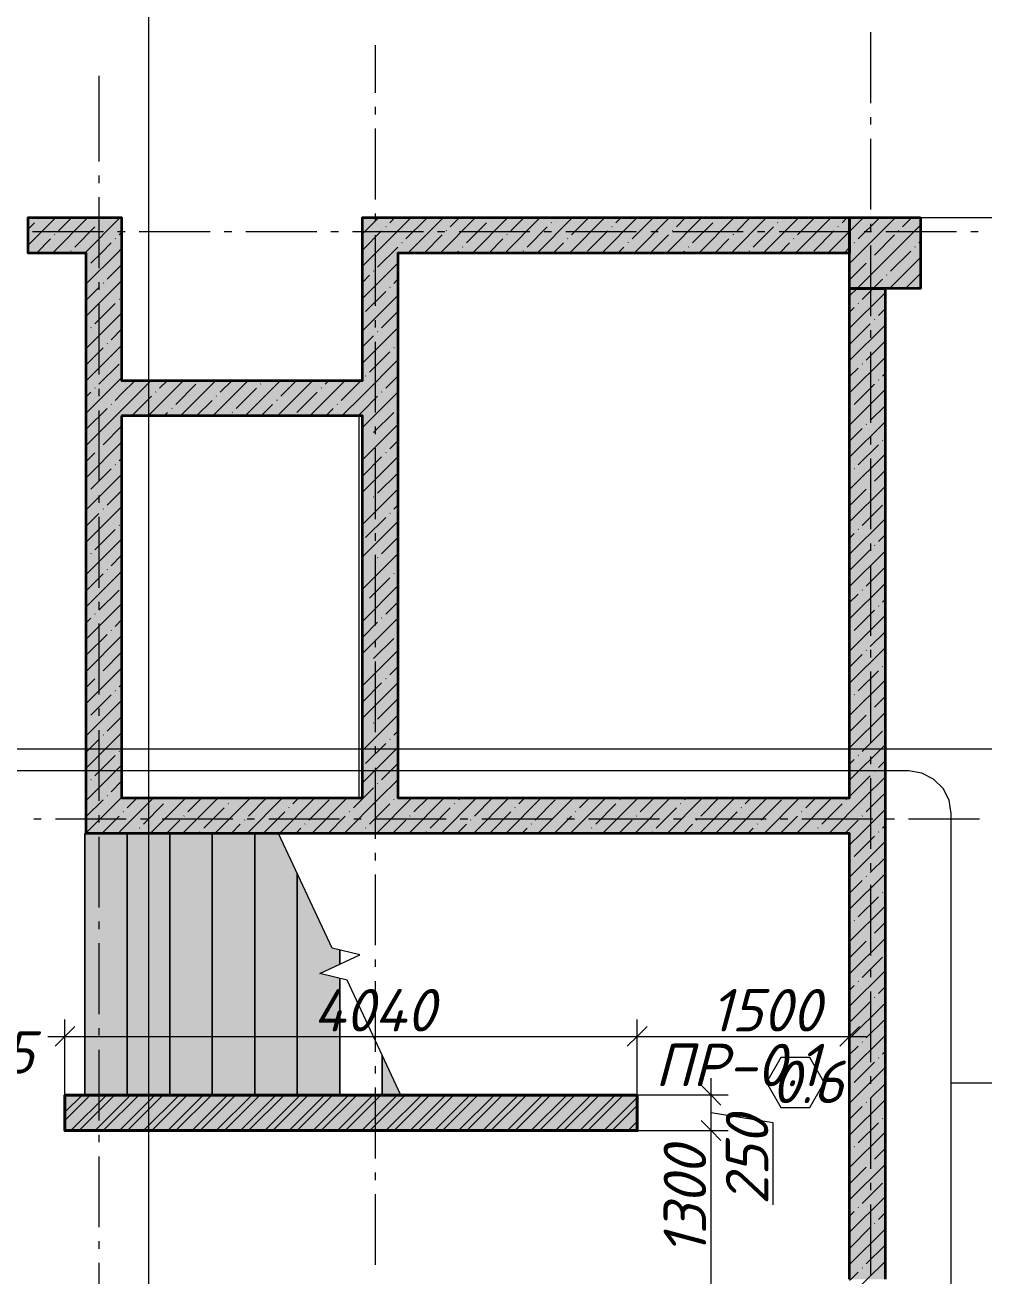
# Model space of a CAD drawing. Header units: millimetres. Extents: x -81576 to 1046824, y -248937 to 691537.
# Drawn here: x 98422 to 105193, y 536344 to 545182 of the extents above; entities that cross this region are included whole.
import ezdxf

# ---------------------------------------------------------------- set-up
doc = ezdxf.new("R2010")
doc.units = ezdxf.units.MM
doc.layers.add('PDF _Геометрия', color=7, linetype='Continuous', true_color=0x1d1d1d)
doc.layers.add('PDF _Сплошная заливка', color=7, linetype='Continuous', true_color=0xffffff)
doc.layers.add('PDF _Текст', color=7, linetype='Continuous')
doc.styles.add('PDF ISOCPEUR Italic', font='isocpeui.ttf')

msp = doc.modelspace()

# ---------------------------------------------------------------- hatches: boundary and pattern name
at = {"layer": 'PDF _Сплошная заливка', "true_color": 0x636466, "transparency": 33554559}
for points in [[(99104.5, 543571.5), (99104.5, 543821.5), (98444.5, 543821.5), (98444.5, 543571.5)], [(100804.5, 539721.5), (101054.5, 539721.5), (101054.5, 543821.5), (100804.5, 543821.5)], [(104244.5, 543571.5), (104244.5, 543821.5), (101054.5, 543821.5), (101054.5, 543571.5)], [(104244.5, 543321.5), (104744.5, 543321.5), (104744.5, 543821.5), (104244.5, 543821.5)], [(98854.5, 539471.5), (99104.5, 539471.5), (99104.5, 543571.5), (98854.5, 543571.5)], [(104494.5, 539721.5), (104494.5, 543321.5), (104244.5, 543321.5), (104244.5, 539721.5)], [(100804.5, 542421.5), (100804.5, 542671.5), (99104.5, 542671.5), (99104.5, 542421.5)], [(99104.5, 539471.5), (104494.5, 539471.5), (104494.5, 539721.5), (99104.5, 539721.5)], [(98844.5, 537621.5), (99144.5, 537621.5), (99144.5, 539471.5), (98844.5, 539471.5)], [(99144.5, 537621.5), (99444.5, 537621.5), (99444.5, 539471.5), (99144.5, 539471.5)], [(99444.5, 537621.5), (99744.5, 537621.5), (99744.5, 539471.5), (99444.5, 539471.5)], [(100044.5, 537621.5), (100044.5, 539471.5), (99744.5, 539471.5), (99744.5, 537621.5)], [(100044.5, 537621.5), (100344.5, 537621.5), (100344.5, 539189.9), (100213.1, 539471.5), (100044.5, 539471.5)], [(104494.5, 536321.5), (104494.5, 539471.5), (104244.5, 539471.5), (104244.5, 536321.5)], [(100644.5, 537621.5), (100644.5, 538446.1), (100502.8, 538480.5), (100644.5, 538546.5), (100644.5, 538647), (100591.6, 538659.8), (100344.5, 539189.9), (100344.5, 537621.5)], [(101075.8, 537621.5), (100944.5, 537903.2), (100944.5, 537621.5)], [(98704.5, 537371.5), (102744.5, 537371.5), (102744.5, 537621.5), (98704.5, 537621.5)]]:
    msp.add_hatch(color=251, dxfattribs=at).paths.add_polyline_path(points)

# ---------------------------------------------------------------- linework, layer by layer
at = {"layer": 'PDF _Геометрия', "color": 8, "lineweight": 9, "true_color": 0x808080}
for points in [[(99293.1, 588857.5), (99293.1, 532840)], [(93287.8, 540069.1), (203118.2, 540069.1)]]:
    msp.add_lwpolyline(points, dxfattribs=at)
at = {"layer": 'PDF _Геометрия', "color": 7, "lineweight": 9}
for points in [[(104394.5, 544631.5), (104394.5, 545131.5)], [(100894.5, 545040.8), (100894.5, 544703.8)], [(98944.5, 544822.6), (98944.5, 544218.2)], [(100894.5, 544603.8), (100894.5, 544550.9)], [(100894.5, 544450.9), (100894.5, 543950.9)], [(104394.5, 544478.6), (104394.5, 544531.5)], [(104394.5, 543878.6), (104394.5, 544378.6)], [(98944.5, 544118.2), (98944.5, 544065.3)], [(98944.5, 543965.3), (98944.5, 543465.3)], [(100894.5, 543850.9), (100894.5, 543798)], [(104394.5, 543725.6), (104394.5, 543778.6)], [(104744.5, 543821.5), (105366.2, 543821.5), (105486.2, 543821.5)], [(98975.8, 543721.5), (98475.8, 543721.5)], [(99128.7, 543721.5), (99075.8, 543721.5)], [(99728.7, 543721.5), (99228.7, 543721.5)], [(99881.6, 543721.5), (99828.7, 543721.5)], [(100481.6, 543721.5), (99981.6, 543721.5)], [(100634.6, 543721.5), (100581.6, 543721.5)], [(101234.6, 543721.5), (100734.6, 543721.5)], [(100894.5, 543698), (100894.5, 543198)], [(101387.5, 543721.5), (101334.6, 543721.5)], [(101987.5, 543721.5), (101487.5, 543721.5)], [(102140.4, 543721.5), (102087.5, 543721.5)], [(102740.4, 543721.5), (102240.4, 543721.5)], [(102893.3, 543721.5), (102840.4, 543721.5)], [(103493.3, 543721.5), (102993.3, 543721.5)], [(103646.2, 543721.5), (103593.3, 543721.5)], [(104246.2, 543721.5), (103746.2, 543721.5)], [(104399.1, 543721.5), (104346.2, 543721.5)], [(104999.1, 543721.5), (104499.1, 543721.5)], [(105152.1, 543721.5), (105099.1, 543721.5)], [(104394.5, 543125.6), (104394.5, 543625.6)], [(98944.5, 543365.3), (98944.5, 543312.4)], [(98944.5, 543212.4), (98944.5, 542712.4)], [(100894.5, 543098), (100894.5, 543045.1)], [(100894.5, 542945.1), (100894.5, 542445.1)], [(104394.5, 542972.7), (104394.5, 543025.6)], [(104394.5, 542372.7), (104394.5, 542872.7)], [(98944.5, 542612.4), (98944.5, 542559.5)], [(98944.5, 542459.5), (98944.5, 541959.5)], [(100894.5, 542345.1), (100894.5, 542292.2)], [(104394.5, 542219.8), (104394.5, 542272.7)], [(100894.5, 542192.2), (100894.5, 541692.2)], [(104394.5, 541619.8), (104394.5, 542119.8)], [(98944.5, 541859.5), (98944.5, 541806.6)], [(98944.5, 541706.6), (98944.5, 541206.6)], [(100894.5, 541592.2), (100894.5, 541539.2)], [(104394.5, 541466.9), (104394.5, 541519.8)], [(100894.5, 541439.2), (100894.5, 540939.2)], [(104394.5, 540866.9), (104394.5, 541366.9)], [(98944.5, 541106.6), (98944.5, 541053.6)], [(98944.5, 540953.7), (98944.5, 540453.6)], [(100894.5, 540839.2), (100894.5, 540786.3)], [(104394.5, 540714), (104394.5, 540766.9)], [(100894.5, 540686.3), (100894.5, 540186.3)], [(104394.5, 540114), (104394.5, 540614)], [(98944.5, 540353.7), (98944.5, 540300.7)], [(98944.5, 540200.7), (98944.5, 539700.7)], [(100894.5, 540086.3), (100894.5, 540033.4)], [(104394.5, 539961), (104394.5, 540014)], [(100894.5, 539933.4), (100894.5, 539433.4)], [(104394.5, 539361), (104394.5, 539861)], [(98944.5, 539600.7), (98944.5, 539547.8)], [(98536.9, 539571.5), (98484, 539571.5)], [(99136.9, 539571.5), (98636.9, 539571.5)], [(99289.8, 539571.5), (99236.9, 539571.5)], [(99889.8, 539571.5), (99389.8, 539571.5)], [(100042.8, 539571.5), (99989.8, 539571.5)], [(100642.8, 539571.5), (100142.8, 539571.5)], [(100795.7, 539571.5), (100742.8, 539571.5)], [(101395.7, 539571.5), (100895.7, 539571.5)], [(101548.6, 539571.5), (101495.7, 539571.5)], [(102148.6, 539571.5), (101648.6, 539571.5)], [(102301.5, 539571.5), (102248.6, 539571.5)], [(102901.5, 539571.5), (102401.5, 539571.5)], [(103054.4, 539571.5), (103001.5, 539571.5)], [(103654.4, 539571.5), (103154.4, 539571.5)], [(103807.3, 539571.5), (103754.4, 539571.5)], [(104407.3, 539571.5), (103907.3, 539571.5)], [(104560.3, 539571.5), (104507.3, 539571.5)], [(105160.3, 539571.5), (104660.3, 539571.5)], [(99099.2, 539471.5), (98844.5, 539471.5), (98844.5, 537621.5), (99144.5, 537621.5), (99444.5, 537621.5), (99744.5, 537621.5), (100044.5, 537621.5), (100344.5, 537621.5), (100644.5, 537621.5), (100944.5, 537621.5), (101075.8, 537621.5), (100697.3, 538433.3), (100502.8, 538480.5), (100786.1, 538612.6), (100591.6, 538659.8), (100213.1, 539471.5), (100044.5, 539471.5), (99744.5, 539471.5), (99444.5, 539471.5), (99144.5, 539471.5), (99104.5, 539471.5)], [(98844.5, 537621.5), (98844.5, 539471.5)], [(98944.5, 539447.8), (98944.5, 538947.8)], [(100894.5, 539333.4), (100894.5, 539280.5)], [(104394.5, 539208.1), (104394.5, 539261)], [(100894.5, 539180.5), (100894.5, 538680.5)], [(104394.5, 538608.1), (104394.5, 539108.1)], [(98944.5, 538847.8), (98944.5, 538794.9)], [(98944.5, 538694.9), (98944.5, 538194.9)], [(100894.5, 538580.5), (100894.5, 538527.6)], [(104394.5, 538455.2), (104394.5, 538508.1)], [(100894.5, 538427.6), (100894.5, 537927.6)], [(104394.5, 537855.2), (104394.5, 538355.2)], [(98774.5, 538107), (98704.5, 538037), (98634.5, 537967)], [(98704.5, 537621.5), (98704.5, 538037), (98704.5, 538157)], [(98944.5, 538094.9), (98944.5, 538042)], [(102814.5, 538107), (102744.5, 538037), (102674.5, 537967)], [(103385.9, 537621.5), (103265.9, 537621.5), (102744.5, 537621.5), (102744.5, 538037), (102744.5, 538157)], [(104314.5, 538107), (104244.5, 538037), (104174.5, 537967)], [(104244.5, 538136), (104244.5, 538037), (104244.5, 537917)], [(98584.5, 538037), (102744.5, 538037), (104364.5, 538037)], [(98944.5, 537942), (98944.5, 537442)], [(100894.5, 537827.6), (100894.5, 537774.7)], [(103265.9, 535951.5), (103265.9, 537371.5), (103265.9, 537741.5)], [(104394.5, 537702.3), (104394.5, 537755.2)], [(100894.5, 537674.7), (100894.5, 537174.7)], [(103195.9, 537691.5), (103265.9, 537621.5), (103335.9, 537551.5)], [(104394.5, 537102.3), (104394.5, 537602.3)], [(103704.8, 536846.9), (103704.8, 537426.2), (103265.9, 537496.5)], [(103856.6, 537534.1), (103856.6, 537534.1)], [(103195.9, 537441.5), (103265.9, 537371.5), (103335.9, 537301.5)], [(98944.5, 537342), (98944.5, 537289.1)], [(102744.5, 537371.5), (103265.9, 537371.5), (103385.9, 537371.5)], [(98944.5, 537189.1), (98944.5, 536689.1)], [(100894.5, 537074.7), (100894.5, 537021.7)], [(104394.5, 536949.4), (104394.5, 537002.3)], [(100894.5, 536921.7), (100894.5, 536421.7)], [(104394.5, 536349.4), (104394.5, 536849.4)], [(98944.5, 536589.1), (98944.5, 536536.1)], [(98944.5, 536436.1), (98944.5, 535936.1)]]:
    msp.add_lwpolyline(points, dxfattribs=at)
at = {"layer": 'PDF _Геометрия', "lineweight": 9}
for points in [[(98638.7, 543821.5), (98444.5, 543627.3)], [(98488.3, 543785.1), (98444.5, 543741.3)], [(98519.1, 543816), (98516.8, 543813.6)], [(98866.8, 543821.5), (98616.8, 543571.5)], [(98752.8, 543821.5), (98659.3, 543728.1)], [(98915.9, 543756.6), (98773.4, 543614)], [(99094.9, 543821.5), (98844.9, 543571.5)], [(98946.8, 543787.5), (98944.5, 543785.1)], [(98980.9, 543821.5), (98973, 543813.6)], [(100919.7, 543821.5), (100804.5, 543706.3)], [(101147.8, 543821.5), (101054.5, 543728.2), (100804.5, 543478.2)], [(100805.7, 543821.5), (100804.5, 543820.3)], [(100971.2, 543759), (100968.8, 543756.6)], [(101033.8, 543821.5), (100997.3, 543785.1)], [(101254, 543813.6), (101111.4, 543671.1)], [(101375.9, 543821.5), (101125.9, 543571.5)], [(101604, 543821.5), (101354, 543571.5)], [(101490, 543821.5), (101425, 543756.6)], [(101681.6, 543785.1), (101539.1, 543642.6)], [(101832.1, 543821.5), (101582.1, 543571.5)], [(101712.5, 543816), (101710.2, 543813.6)], [(102060.2, 543821.5), (101810.2, 543571.5)], [(101946.2, 543821.5), (101852.7, 543728.1)], [(102109.3, 543756.6), (101966.8, 543614)], [(102288.3, 543821.5), (102038.3, 543571.5)], [(102140.2, 543787.5), (102137.8, 543785.1)], [(102174.3, 543821.5), (102166.4, 543813.6)], [(102516.4, 543821.5), (102266.4, 543571.5)], [(102402.4, 543821.5), (102280.4, 543699.6)], [(102744.5, 543821.5), (102494.5, 543571.5)], [(102567.9, 543759), (102565.5, 543756.6)], [(102630.5, 543821.5), (102594, 543785.1)], [(102850.6, 543813.6), (102708.1, 543671.1)], [(102972.6, 543821.5), (102722.6, 543571.5)], [(103200.7, 543821.5), (102950.7, 543571.5)], [(103086.7, 543821.5), (103021.7, 543756.6)], [(103278.3, 543785.1), (103135.8, 543642.6)], [(103428.8, 543821.5), (103178.8, 543571.5)], [(103309.2, 543816), (103306.8, 543813.6)], [(103656.9, 543821.5), (103406.9, 543571.5)], [(103542.9, 543821.5), (103449.4, 543728.1)], [(103706, 543756.6), (103563.5, 543614)], [(103885, 543821.5), (103635, 543571.5)], [(103736.9, 543787.5), (103734.5, 543785.1)], [(103771, 543821.5), (103763, 543813.6)], [(104113.1, 543821.5), (103863.1, 543571.5)], [(103999.1, 543821.5), (103877.1, 543699.6)], [(104341.2, 543821.5), (104244.5, 543724.8), (104091.2, 543571.5)], [(104164.6, 543759), (104162.2, 543756.6)], [(104227.2, 543821.5), (104190.7, 543785.1)], [(104569.3, 543821.5), (104244.5, 543496.7)], [(104744.5, 543768.6), (104297.4, 543321.5), (104244.5, 543268.6)], [(104447.3, 543813.6), (104304.8, 543671.1)], [(104683.4, 543821.5), (104618.4, 543756.6)], [(98602.3, 543671.1), (98502.8, 543571.5)], [(98633.2, 543701.9), (98630.8, 543699.6)], [(99060.9, 543673.4), (99058.5, 543671.1)], [(99104.5, 543717), (99087, 543699.6)], [(100940.3, 543728.1), (100804.5, 543592.2)], [(101368, 543699.6), (101240, 543571.5)], [(101398.9, 543730.5), (101396.5, 543728.1)], [(101795.7, 543671.1), (101696.2, 543571.5)], [(101826.6, 543701.9), (101824.2, 543699.6)], [(102254.3, 543673.4), (102251.9, 543671.1)], [(102537, 543728.1), (102394.5, 543585.5)], [(102964.7, 543699.6), (102836.7, 543571.5)], [(102995.6, 543730.5), (102993.2, 543728.1)], [(103392.4, 543671.1), (103292.9, 543571.5)], [(103423.3, 543701.9), (103420.9, 543699.6)], [(103851, 543673.4), (103848.6, 543671.1)], [(104133.7, 543728.1), (103991.1, 543585.5)], [(104561.4, 543699.6), (104418.8, 543557)], [(104592.3, 543730.5), (104589.9, 543728.1)], [(104744.5, 543654.6), (104732.5, 543642.6)], [(98747.2, 543587.9), (98744.9, 543585.5)], [(99104.5, 543603), (99073, 543571.5), (98854.5, 543353)], [(99030, 543642.6), (98959, 543571.5), (98887.4, 543500)], [(101054.4, 543614), (100911.8, 543471.5)], [(101085.3, 543644.9), (101082.9, 543642.6)], [(101482.1, 543585.5), (101468.1, 543571.5)], [(101512.9, 543616.4), (101510.6, 543614)], [(101940.6, 543587.9), (101938.3, 543585.5)], [(102223.4, 543642.6), (102152.4, 543571.5)], [(102651.1, 543614), (102608.6, 543571.5)], [(102681.9, 543644.9), (102679.6, 543642.6)], [(103078.7, 543585.5), (103064.8, 543571.5)], [(103109.6, 543616.4), (103107.3, 543614)], [(103537.3, 543587.9), (103534.9, 543585.5)], [(103820.1, 543642.6), (103749.1, 543571.5)], [(104247.8, 543614), (104244.5, 543610.7), (104205.3, 543571.5)], [(104278.6, 543644.9), (104276.3, 543642.6)], [(104675.4, 543585.5), (104532.9, 543443)], [(104706.3, 543616.4), (104704, 543614)], [(98861.3, 543473.8), (98858.9, 543471.5)], [(99104.5, 543488.9), (99001.5, 543385.9)], [(101054.5, 543500.1), (100804.5, 543250.1)], [(104361.8, 543500), (104244.5, 543382.6)], [(104392.7, 543530.9), (104390.3, 543528.5)], [(104744.5, 543540.5), (104525.5, 543321.5)], [(100854.8, 543414.5), (100804.5, 543364.1)], [(100885.7, 543445.3), (100883.3, 543443)], [(101054.5, 543386), (101025.9, 543357.4)], [(104475.9, 543385.9), (104411.5, 543321.5), (104333.3, 543243.4)], [(104506.7, 543416.8), (104504.4, 543414.5)], [(104744.5, 543426.5), (104646.9, 543328.9)], [(99104.5, 543374.9), (98854.5, 543124.9)], [(98944.5, 543328.9), (98854.5, 543238.9)], [(98975.3, 543359.8), (98973, 543357.4)], [(100968.8, 543300.4), (100826.3, 543157.8)], [(100999.7, 543331.3), (100997.3, 543328.9)], [(99058.5, 543214.9), (98915.9, 543072.3)], [(99089.4, 543245.7), (99087, 543243.4)], [(101054.5, 543272), (100804.5, 543022)], [(104494.5, 543290.5), (104244.5, 543040.5)], [(104307.2, 543217.2), (104304.8, 543214.9)], [(99104.5, 543146.8), (98854.5, 542896.8)], [(101054.5, 543157.9), (100940.3, 543043.8)], [(104276.3, 543186.4), (104244.5, 543154.6)], [(104494.5, 543176.5), (104447.3, 543129.3)], [(98889.8, 543046.2), (98887.4, 543043.8)], [(99104.5, 543032.7), (99030, 542958.3)], [(101054.5, 543043.9), (100804.5, 542793.9)], [(104494.5, 543062.4), (104244.5, 542812.4)], [(104390.3, 543072.3), (104247.8, 542929.7)], [(104421.2, 543103.2), (104418.8, 543100.8)], [(98858.9, 543015.3), (98854.5, 543010.8)], [(100883.3, 542986.8), (100804.5, 542907.9)], [(100914.2, 543017.6), (100911.8, 543015.3)], [(104494.5, 542948.4), (104361.8, 542815.7)], [(99104.5, 542918.7), (98854.5, 542668.7)], [(98973, 542901.2), (98854.5, 542782.7)], [(99003.9, 542932.1), (99001.5, 542929.7)], [(100997.3, 542872.7), (100854.8, 542730.2)], [(101028.2, 542903.6), (101025.9, 542901.2)], [(101054.5, 542929.8), (101054.4, 542929.7)], [(99087, 542787.2), (98944.5, 542644.6)], [(101054.5, 542815.8), (100804.5, 542565.8), (100660.2, 542421.5)], [(104494.5, 542834.3), (104244.5, 542584.3)], [(104335.7, 542789.6), (104333.3, 542787.2)], [(99104.5, 542690.6), (98854.5, 542440.6)], [(100828.6, 542704), (100826.3, 542701.6)], [(101054.5, 542701.7), (100968.8, 542616.1)], [(104304.8, 542758.7), (104244.5, 542698.4)], [(104494.5, 542720.3), (104475.9, 542701.6)], [(99313.5, 542671.5), (99104.5, 542462.5), (98854.5, 542212.5)], [(98918.3, 542618.5), (98915.9, 542616.1)], [(99199.5, 542671.5), (99104.5, 542576.5), (99058.5, 542530.6)], [(99541.6, 542671.5), (99291.6, 542421.5)], [(99346, 542590), (99343.6, 542587.6)], [(99427.6, 542671.5), (99372.1, 542616.1)], [(99628.8, 542644.6), (99486.2, 542502.1)], [(99769.7, 542671.5), (99519.7, 542421.5)], [(99997.8, 542671.5), (99747.8, 542421.5)], [(99883.8, 542671.5), (99799.8, 542587.6)], [(100056.4, 542616.1), (99913.9, 542473.5)], [(100225.9, 542671.5), (99975.9, 542421.5)], [(100087.3, 542647), (100085, 542644.6)], [(100454, 542671.5), (100204, 542421.5)], [(100340, 542671.5), (100227.5, 542559.1)], [(100682.1, 542671.5), (100432.1, 542421.5)], [(100515, 542618.5), (100512.6, 542616.1)], [(100568.1, 542671.5), (100541.2, 542644.6)], [(100796.2, 542671.5), (100655.2, 542530.6)], [(100942.7, 542590), (100940.3, 542587.6)], [(104494.5, 542606.2), (104244.5, 542356.2)], [(104418.8, 542644.6), (104276.3, 542502.1)], [(104449.7, 542675.5), (104447.3, 542673.1)], [(98887.4, 542587.6), (98854.5, 542554.6)], [(99032.4, 542504.4), (99030, 542502.1)], [(99315.1, 542559.1), (99177.6, 542421.5)], [(99742.8, 542530.6), (99633.8, 542421.5)], [(99773.7, 542561.5), (99771.3, 542559.1)], [(100170.5, 542502.1), (100090, 542421.5)], [(100201.4, 542532.9), (100199, 542530.6)], [(100484.1, 542587.6), (100341.6, 542445)], [(100629.1, 542504.4), (100626.7, 542502.1)], [(100911.8, 542559.1), (100804.5, 542451.7), (100774.3, 542421.5)], [(101054.5, 542587.7), (100804.5, 542337.7)], [(99001.5, 542473.5), (98858.9, 542331)], [(99429.2, 542445), (99405.7, 542421.5)], [(99460.1, 542475.9), (99457.7, 542473.5)], [(99887.7, 542447.4), (99885.4, 542445)], [(100598.2, 542473.5), (100546.2, 542421.5)], [(101025.9, 542445), (100883.3, 542302.5)], [(101054.5, 542473.6), (101054.4, 542473.5)], [(104250.1, 542475.9), (104247.8, 542473.5)], [(104494.5, 542492.2), (104390.3, 542388)], [(99104.5, 542348.4), (98973, 542216.9)], [(101054.5, 542359.6), (100804.5, 542109.6)], [(104494.5, 542378.1), (104244.5, 542128.1)], [(104333.3, 542331), (104244.5, 542242.2)], [(104364.2, 542361.9), (104361.8, 542359.5)], [(101054.5, 542245.5), (100997.3, 542188.4)], [(104478.2, 542247.8), (104475.9, 542245.4)], [(99104.5, 542234.4), (98854.5, 541984.4)], [(98915.9, 542159.9), (98854.5, 542098.4)], [(98946.8, 542190.8), (98944.5, 542188.4)], [(100971.2, 542162.3), (100968.8, 542159.9)], [(104494.5, 542150), (104244.5, 541900)], [(104447.3, 542216.9), (104304.8, 542074.4)], [(99060.9, 542076.7), (99058.5, 542074.4)], [(99104.5, 542120.3), (99087, 542102.9)], [(101054.5, 542131.5), (100804.5, 541881.5)], [(100940.3, 542131.4), (100804.5, 541995.5)], [(99104.5, 542006.3), (98854.5, 541756.3)], [(99030, 542045.9), (98887.4, 541903.3)], [(101054.4, 542017.3), (100911.8, 541874.8)], [(104247.8, 542017.3), (104244.5, 542014.1)], [(104278.6, 542048.2), (104276.3, 542045.9)], [(104494.5, 542036), (104418.8, 541960.3)], [(99104.5, 541892.2), (99001.5, 541789.2)], [(101054.5, 541903.4), (100804.5, 541653.4)], [(104494.5, 541921.9), (104244.5, 541671.9)], [(104361.8, 541903.3), (104244.5, 541786)], [(104392.7, 541934.2), (104390.3, 541931.8)], [(98861.3, 541877.2), (98858.9, 541874.8)], [(100885.7, 541848.6), (100883.3, 541846.3)], [(99104.5, 541778.2), (98854.5, 541528.2)], [(98944.5, 541732.2), (98854.5, 541642.2)], [(98975.3, 541763.1), (98973, 541760.7)], [(100999.7, 541734.6), (100997.3, 541732.2)], [(101054.5, 541789.3), (101025.9, 541760.7)], [(104475.9, 541789.2), (104333.3, 541646.7)], [(99058.5, 541618.2), (98915.9, 541475.6)], [(99089.4, 541649.1), (99087, 541646.7)], [(101054.5, 541675.3), (100804.5, 541425.3)], [(100968.8, 541703.7), (100826.3, 541561.2)], [(104494.5, 541693.8), (104244.5, 541443.8)], [(104307.2, 541620.5), (104304.8, 541618.2)], [(99104.5, 541550.1), (98854.5, 541300.1)], [(101054.5, 541561.2), (100940.3, 541447.1)], [(104276.3, 541589.7), (104244.5, 541557.9)], [(104494.5, 541579.8), (104447.3, 541532.6)], [(98889.8, 541449.5), (98887.4, 541447.1)], [(101054.5, 541447.2), (100804.5, 541197.2)], [(104494.5, 541465.7), (104244.5, 541215.7)], [(104390.3, 541475.6), (104247.8, 541333.1)], [(104421.2, 541506.5), (104418.8, 541504.1)], [(98858.9, 541418.6), (98854.5, 541414.1)], [(99104.5, 541436), (99030, 541361.6)], [(100914.2, 541421), (100911.8, 541418.6)], [(104494.5, 541351.7), (104361.8, 541219)], [(99104.5, 541322), (98854.5, 541072)], [(98973, 541304.5), (98854.5, 541186)], [(99003.9, 541335.4), (99001.5, 541333.1)], [(100997.3, 541276), (100854.8, 541133.5)], [(101028.2, 541306.9), (101025.9, 541304.5)], [(101054.5, 541333.1), (101054.4, 541333.1)], [(99087, 541190.5), (98944.5, 541047.9)], [(101054.5, 541219.1), (100804.5, 540969.1)], [(104494.5, 541237.6), (104244.5, 540987.6)], [(104335.7, 541192.9), (104333.3, 541190.5)], [(99104.5, 541093.9), (98854.5, 540843.9)], [(101054.5, 541105), (100968.8, 541019.4)], [(104304.8, 541162), (104244.5, 541101.7)], [(104494.5, 541123.6), (104475.9, 541105)], [(98918.3, 541021.8), (98915.9, 541019.4)], [(104494.5, 541009.5), (104244.5, 540759.5)], [(104418.8, 541047.9), (104276.3, 540905.4)], [(104449.7, 541078.8), (104447.3, 541076.4)], [(98887.4, 540990.9), (98854.5, 540957.9)], [(99104.5, 540979.8), (99058.5, 540933.9)], [(101054.5, 540991), (100804.5, 540741)], [(100911.8, 540962.4), (100804.5, 540855)], [(100942.7, 540993.3), (100940.3, 540990.9)], [(99104.5, 540865.8), (98854.5, 540615.8)], [(99001.5, 540876.9), (98858.9, 540734.3)], [(99032.4, 540907.7), (99030, 540905.4)], [(101025.9, 540848.3), (100883.3, 540705.8)], [(101054.5, 540876.9), (101054.4, 540876.9)], [(104250.1, 540879.2), (104247.8, 540876.9)], [(104494.5, 540895.5), (104390.3, 540791.3)], [(99104.5, 540751.7), (98973, 540620.2)], [(101054.5, 540762.9), (100804.5, 540512.9)], [(104494.5, 540781.4), (104244.5, 540531.4)], [(104333.3, 540734.3), (104244.5, 540645.5)], [(104364.2, 540765.2), (104361.8, 540762.8)], [(101054.5, 540648.8), (100997.3, 540591.7)], [(104478.2, 540651.1), (104475.9, 540648.8)], [(99104.5, 540637.7), (98854.5, 540387.7)], [(98915.9, 540563.2), (98854.5, 540501.7)], [(98946.8, 540594.1), (98944.5, 540591.7)], [(100971.2, 540565.6), (100968.8, 540563.2)], [(104447.3, 540620.2), (104304.8, 540477.7)], [(99060.9, 540480.1), (99058.5, 540477.7)], [(99104.5, 540523.6), (99087, 540506.2)], [(101054.5, 540534.8), (100804.5, 540284.8)], [(100940.3, 540534.7), (100804.5, 540398.8)], [(104494.5, 540553.3), (104244.5, 540303.3)], [(99104.5, 540409.6), (98854.5, 540159.6)], [(99030, 540449.2), (98887.4, 540306.6)], [(101054.4, 540420.7), (100911.8, 540278.1)], [(104247.8, 540420.7), (104244.5, 540417.4)], [(104278.6, 540451.5), (104276.3, 540449.2)], [(104494.5, 540439.3), (104418.8, 540363.6)], [(99104.5, 540295.5), (99001.5, 540192.6)], [(101054.5, 540306.7), (100804.5, 540056.7)], [(104494.5, 540325.2), (104244.5, 540075.2)], [(104361.8, 540306.6), (104244.5, 540189.3)], [(104392.7, 540337.5), (104390.3, 540335.1)], [(98861.3, 540280.5), (98858.9, 540278.1)], [(100885.7, 540252), (100883.3, 540249.6)], [(99104.5, 540181.5), (98854.5, 539931.5)], [(98944.5, 540135.5), (98854.5, 540045.5)], [(98975.3, 540166.4), (98973, 540164)], [(100999.7, 540137.9), (100997.3, 540135.5)], [(101054.5, 540192.6), (101025.9, 540164)], [(104475.9, 540192.6), (104333.3, 540050)], [(99089.4, 540052.4), (99087, 540050)], [(101054.5, 540078.6), (100804.5, 539828.6)], [(100968.8, 540107), (100826.3, 539964.5)], [(104494.5, 540097.1), (104244.5, 539847.1)], [(99104.5, 539953.4), (98854.5, 539703.4)], [(99058.5, 540021.5), (98915.9, 539878.9)], [(101054.5, 539964.5), (100940.3, 539850.4)], [(104276.3, 539993), (104244.5, 539961.2)], [(104307.2, 540023.9), (104304.8, 540021.5)], [(104494.5, 539983.1), (104447.3, 539935.9)], [(98889.8, 539852.8), (98887.4, 539850.4)], [(101054.5, 539850.5), (100925.5, 539721.5), (100675.5, 539471.5)], [(104494.5, 539869), (104347, 539721.5), (104097, 539471.5)], [(104390.3, 539878.9), (104247.8, 539736.4)], [(104421.2, 539909.8), (104418.8, 539907.4)], [(98858.9, 539821.9), (98854.5, 539817.4)], [(99104.5, 539839.3), (99030, 539764.9)], [(100883.3, 539793.4), (100811.5, 539721.5), (100740.7, 539650.8)], [(100914.2, 539824.3), (100911.8, 539821.9)], [(99104.5, 539725.3), (98854.5, 539475.3)], [(98973, 539707.8), (98854.5, 539589.3)], [(99003.9, 539738.7), (99001.5, 539736.4)], [(99328.8, 539721.5), (99104.5, 539497.2), (99078.8, 539471.5)], [(99214.8, 539721.5), (99144, 539650.8)], [(99400.7, 539679.3), (99258.1, 539536.8)], [(99556.9, 539721.5), (99306.9, 539471.5)], [(99785, 539721.5), (99535, 539471.5)], [(99671, 539721.5), (99571.7, 539622.3)], [(100013.1, 539721.5), (99763.1, 539471.5)], [(99859.2, 539681.7), (99856.9, 539679.3)], [(100241.2, 539721.5), (99991.2, 539471.5)], [(100127.2, 539721.5), (99999.4, 539593.8)], [(100469.3, 539721.5), (100219.3, 539471.5)], [(100355.3, 539721.5), (100313.1, 539679.3)], [(100569.7, 539707.8), (100427.1, 539565.3)], [(100697.4, 539721.5), (100447.4, 539471.5)], [(100997.3, 539679.3), (100854.8, 539536.8)], [(101153.6, 539721.5), (100903.6, 539471.5)], [(101028.2, 539710.2), (101025.9, 539707.8)], [(101054.5, 539736.4), (101054.4, 539736.4)], [(101381.7, 539721.5), (101131.7, 539471.5)], [(101267.6, 539721.5), (101168.4, 539622.3)], [(101609.8, 539721.5), (101359.8, 539471.5)], [(101455.9, 539681.7), (101453.5, 539679.3)], [(101495.7, 539721.5), (101482.1, 539707.8)], [(101837.9, 539721.5), (101587.9, 539471.5)], [(101723.8, 539721.5), (101596.1, 539593.8)], [(102066, 539721.5), (101816, 539471.5)], [(101951.9, 539721.5), (101909.7, 539679.3)], [(102166.4, 539707.8), (102023.8, 539565.3)], [(102294.1, 539721.5), (102044.1, 539471.5)], [(102522.2, 539721.5), (102272.2, 539471.5)], [(102408.1, 539721.5), (102337.4, 539650.8)], [(102594, 539679.3), (102451.5, 539536.8)], [(102750.3, 539721.5), (102500.3, 539471.5)], [(102624.9, 539710.2), (102622.6, 539707.8)], [(102978.4, 539721.5), (102728.4, 539471.5)], [(102864.3, 539721.5), (102765.1, 539622.3)], [(103206.5, 539721.5), (102956.5, 539471.5)], [(103052.6, 539681.7), (103050.2, 539679.3)], [(103092.4, 539721.5), (103078.7, 539707.8)], [(103434.6, 539721.5), (103184.6, 539471.5)], [(103320.5, 539721.5), (103192.8, 539593.8)], [(103662.7, 539721.5), (103412.7, 539471.5)], [(103548.6, 539721.5), (103506.4, 539679.3)], [(103763, 539707.8), (103620.5, 539565.3)], [(103890.8, 539721.5), (103640.8, 539471.5)], [(104118.9, 539721.5), (103868.9, 539471.5)], [(104004.8, 539721.5), (103934.1, 539650.8)], [(104190.7, 539679.3), (104048.2, 539536.8)], [(104221.6, 539710.2), (104219.2, 539707.8)], [(104494.5, 539755), (104461, 539721.5), (104361.8, 539622.3)], [(99087, 539593.8), (98964.8, 539471.5)], [(99117.9, 539624.7), (99115.5, 539622.3)], [(99545.6, 539596.2), (99543.2, 539593.8)], [(99828.3, 539650.8), (99685.8, 539508.3)], [(100256, 539622.3), (100113.5, 539479.8)], [(100286.9, 539653.2), (100284.5, 539650.8)], [(100683.7, 539593.8), (100561.5, 539471.5)], [(100714.6, 539624.7), (100712.2, 539622.3)], [(101142.3, 539596.2), (101139.9, 539593.8)], [(101425, 539650.8), (101282.5, 539508.3)], [(101852.7, 539622.3), (101710.2, 539479.8)], [(101883.6, 539653.2), (101881.2, 539650.8)], [(102280.4, 539593.8), (102158.1, 539471.5)], [(102311.3, 539624.7), (102308.9, 539622.3)], [(102739, 539596.2), (102736.6, 539593.8)], [(103021.7, 539650.8), (102879.2, 539508.3)], [(103449.4, 539622.3), (103306.8, 539479.8)], [(103480.3, 539653.2), (103477.9, 539650.8)], [(103877.1, 539593.8), (103754.8, 539471.5)], [(103908, 539624.7), (103905.6, 539622.3)], [(104494.5, 539640.9), (104325.1, 539471.5), (104244.5, 539390.9)], [(104335.7, 539596.2), (104333.3, 539593.8)], [(99232, 539510.6), (99229.6, 539508.3)], [(99514.7, 539565.3), (99421, 539471.5)], [(99942.4, 539536.8), (99877.2, 539471.5)], [(99973.3, 539567.7), (99970.9, 539565.3)], [(100370.1, 539508.3), (100333.4, 539471.5)], [(100401, 539539.1), (100398.6, 539536.8)], [(100828.6, 539510.6), (100826.3, 539508.3)], [(101111.4, 539565.3), (101017.7, 539471.5)], [(101539.1, 539536.8), (101473.8, 539471.5)], [(101570, 539567.7), (101567.6, 539565.3)], [(101966.8, 539508.3), (101930, 539471.5)], [(101997.6, 539539.1), (101995.3, 539536.8)], [(102425.3, 539510.6), (102423, 539508.3)], [(102708.1, 539565.3), (102614.3, 539471.5)], [(103135.8, 539536.8), (103070.5, 539471.5)], [(103166.7, 539567.7), (103164.3, 539565.3)], [(103563.5, 539508.3), (103526.7, 539471.5)], [(103594.3, 539539.1), (103592, 539536.8)], [(104022, 539510.6), (104019.7, 539508.3)], [(104304.8, 539565.3), (104211, 539471.5)], [(104494.5, 539526.9), (104475.9, 539508.3)], [(99201.1, 539479.8), (99192.9, 539471.5)], [(99659.6, 539482.1), (99657.3, 539479.8)], [(100797.8, 539479.8), (100789.6, 539471.5)], [(101256.3, 539482.1), (101254, 539479.8)], [(102394.5, 539479.8), (102386.2, 539471.5)], [(102853, 539482.1), (102850.6, 539479.8)], [(103991.1, 539479.8), (103982.9, 539471.5)], [(104494.5, 539412.8), (104244.5, 539162.8)], [(104418.8, 539451.2), (104276.3, 539308.7)], [(104449.7, 539482.1), (104447.3, 539479.8)], [(104250.1, 539282.5), (104247.8, 539280.2)], [(104494.5, 539298.8), (104390.3, 539194.6)], [(104494.5, 539184.7), (104244.5, 538934.7)], [(104364.2, 539168.5), (104361.8, 539166.1)], [(104333.3, 539137.6), (104244.5, 539048.8)], [(104478.2, 539054.4), (104475.9, 539052.1)], [(104447.3, 539023.6), (104304.8, 538881)], [(104494.5, 538956.6), (104244.5, 538706.6)], [(104247.8, 538824), (104244.5, 538820.7)], [(104278.6, 538854.8), (104276.3, 538852.5)], [(104494.5, 538842.6), (104418.8, 538766.9)], [(104494.5, 538728.5), (104244.5, 538478.5)], [(104361.8, 538709.9), (104244.5, 538592.6)], [(104392.7, 538740.8), (104390.3, 538738.4)], [(104475.9, 538595.9), (104333.3, 538453.3)], [(104494.5, 538500.4), (104244.5, 538250.4)], [(104276.3, 538396.3), (104244.5, 538364.5)], [(104307.2, 538427.2), (104304.8, 538424.8)], [(104494.5, 538386.4), (104447.3, 538339.3)], [(104494.5, 538272.3), (104244.5, 538022.3)], [(104390.3, 538282.2), (104247.8, 538139.7)], [(104421.2, 538313.1), (104418.8, 538310.7)], [(104494.5, 538158.3), (104361.8, 538025.6)], [(104494.5, 538044.2), (104244.5, 537794.2)], [(104335.7, 537999.5), (104333.3, 537997.1)], [(104304.8, 537968.6), (104244.5, 537908.3)], [(104494.5, 537930.2), (104475.9, 537911.6)], [(104494.5, 537816.1), (104244.5, 537566.1)], [(104418.8, 537854.5), (104276.3, 537712)], [(104449.7, 537885.4), (104447.3, 537883.1)], [(104250.1, 537685.8), (104247.8, 537683.5)], [(104494.5, 537702.1), (104390.3, 537597.9)], [(104494.5, 537588), (104244.5, 537338)], [(104364.2, 537571.8), (104361.8, 537569.4)], [(104333.3, 537540.9), (104244.5, 537452.1)], [(104447.3, 537426.9), (104304.8, 537284.3)], [(104478.2, 537457.7), (104475.9, 537455.4)], [(104494.5, 537359.9), (104244.5, 537109.9)], [(104247.8, 537227.3), (104244.5, 537224)], [(104278.6, 537258.2), (104276.3, 537255.8)], [(104494.5, 537245.9), (104418.8, 537170.3)], [(104494.5, 537131.8), (104244.5, 536881.8)], [(104361.8, 537113.2), (104244.5, 536995.9)], [(104392.7, 537144.1), (104390.3, 537141.7)], [(104475.9, 536999.2), (104333.3, 536856.6)], [(104494.5, 536903.7), (104244.5, 536653.7)], [(104276.3, 536799.6), (104244.5, 536767.8)], [(104307.2, 536830.5), (104304.8, 536828.1)], [(104494.5, 536789.7), (104447.3, 536742.6)], [(104494.5, 536675.6), (104244.5, 536425.6)], [(104390.3, 536685.5), (104247.8, 536543)], [(104421.2, 536716.4), (104418.8, 536714.1)], [(104494.5, 536561.6), (104361.8, 536428.9)], [(104494.5, 536447.5), (104368.5, 536321.5), (104244.5, 536197.5)], [(104335.7, 536402.8), (104333.3, 536400.4)], [(104304.8, 536371.9), (104254.4, 536321.5), (104244.5, 536311.6)]]:
    msp.add_lwpolyline(points, dxfattribs=at)
at = {"layer": 'PDF _Геометрия', "color": 7, "lineweight": 35}
msp.add_lwpolyline([(104244.5, 536321.5), (104244.5, 539471.5), (99104.5, 539471.5), (98854.5, 539471.5), (98854.5, 543571.5), (98444.5, 543571.5), (98444.5, 543821.5), (99104.5, 543821.5), (99104.5, 543571.5), (99104.5, 542671.5), (100804.5, 542671.5), (100804.5, 543821.5), (101054.5, 543821.5), (104244.5, 543821.5), (104244.5, 543571.5), (101054.5, 543571.5), (101054.5, 539721.5), (104244.5, 539721.5), (104244.5, 543321.5), (104494.5, 543321.5), (104494.5, 539721.5), (104494.5, 539471.5), (104494.5, 536321.5)], dxfattribs=at)
for points in [[(104744.5, 543821.5), (104744.5, 543321.5), (104244.5, 543321.5), (104244.5, 543821.5)], [(99104.5, 542421.5), (99104.5, 539721.5), (100804.5, 539721.5), (100804.5, 542421.5)]]:
    msp.add_lwpolyline(points, close=True, dxfattribs=at)
at = {"layer": 'PDF _Геометрия', "color": 7, "lineweight": 9}
for points in [[(100779.5, 542421.5), (100779.5, 539721.5), (99104.5, 539721.5), (99104.5, 542421.5)], [(104961.3, 539612.3), (104946.6, 539705), (104904, 539788.7), (104837.6, 539855), (104754, 539897.6), (104661.3, 539912.3), (96242.4, 539912.3), (96149.7, 539897.6), (96066.1, 539855), (95999.7, 539788.7), (95957.1, 539705), (95942.4, 539612.3), (95942.4, 535804.1), (95957.1, 535711.4), (95999.7, 535627.7), (96066.1, 535561.4), (96149.7, 535518.8), (96242.4, 535504.1), (104661.3, 535504.1), (104754, 535518.8), (104837.6, 535561.4), (104904, 535627.7), (104946.6, 535711.4), (104961.3, 535804.1)], [(99144.5, 539471.5), (99144.5, 537621.5)], [(99444.5, 539471.5), (99444.5, 537621.5)], [(99744.5, 539471.5), (99744.5, 537621.5)], [(100044.5, 539471.5), (100044.5, 537621.5)], [(100344.5, 539189.9), (100344.5, 537621.5)], [(100644.5, 538647), (100644.5, 538546.5)], [(100644.5, 538446.1), (100644.5, 537621.5)], [(100944.5, 537903.2), (100944.5, 537621.5)], [(103759.8, 537886.6), (103658, 537710.3), (103759.8, 537534.1), (103963.3, 537534.1), (104065.1, 537710.3), (103963.3, 537886.6)]]:
    msp.add_lwpolyline(points, close=True, dxfattribs=at)
at = {"layer": 'PDF _Геометрия', "color": 8, "lineweight": 9, "true_color": 0x6f6f6f}
for points in [[(99539.7, 542421.4), (99541.4, 542418.5)], [(99586.6, 542421.5), (99586.8, 542421.2)], [(99616.5, 542420.6), (99617, 542421.5)], [(99703.9, 542421.5), (99705.2, 542419.2)], [(99780.3, 542419.9), (99781.3, 542421.5)], [(100108, 542418.4), (100109.7, 542421.3)], [(100390.3, 542419.7), (100391.3, 542421.5)], [(100595.8, 542421), (100597.5, 542418.1)], [(100642.4, 542421.5), (100642.8, 542420.8)], [(100672.6, 542421), (100672.9, 542421.5)], [(100759.7, 542421.5), (100761.3, 542418.9)], [(99104.5, 542403.1), (99105.5, 542401.4)], [(99104.5, 542062), (99104.9, 542062.9)], [(99104.5, 541793.5), (99105.7, 541791.5)], [(99104.5, 540842.8), (99104.5, 540843)], [(99104.5, 540736.9), (99105.3, 540735.4)], [(99104.5, 540395.8), (99105.1, 540396.9)], [(99104.5, 540289.8), (99104.8, 540289.3)], [(99104.5, 539786.2), (99104.9, 539786.9)]]:
    msp.add_lwpolyline(points, dxfattribs=at)
at = {"layer": 'PDF _Геометрия', "color": 174, "lineweight": 9, "true_color": 0x0000a0}
msp.add_lwpolyline([(104961.3, 537708.2), (106485.3, 537708.2)], dxfattribs=at)
at = {"layer": 'PDF _Геометрия', "color": 24, "lineweight": 9, "true_color": 0x8e1d1d}
for points in [[(98825.5, 537621.5), (98704.5, 537500.5)], [(98711.5, 537621.5), (98704.5, 537614.5)], [(98882.5, 537621.5), (98704.5, 537443.5)], [(98996.6, 537621.5), (98746.6, 537371.5)], [(99053.6, 537621.5), (98803.6, 537371.5)], [(99167.6, 537621.5), (98917.6, 537371.5)], [(99224.7, 537621.5), (98974.7, 537371.5)], [(99338.7, 537621.5), (99088.7, 537371.5)], [(99395.7, 537621.5), (99145.7, 537371.5)], [(99509.8, 537621.5), (99259.8, 537371.5)], [(99566.8, 537621.5), (99316.8, 537371.5)], [(99680.9, 537621.5), (99430.9, 537371.5)], [(99737.9, 537621.5), (99487.9, 537371.5)], [(99851.9, 537621.5), (99601.9, 537371.5)], [(99909, 537621.5), (99659, 537371.5)], [(100023, 537621.5), (99773, 537371.5)], [(100080, 537621.5), (99830, 537371.5)], [(100194.1, 537621.5), (99944.1, 537371.5)], [(100251.1, 537621.5), (100001.1, 537371.5)], [(100365.2, 537621.5), (100115.2, 537371.5)], [(100422.2, 537621.5), (100172.2, 537371.5)], [(100536.2, 537621.5), (100286.2, 537371.5)], [(100593.3, 537621.5), (100343.3, 537371.5)], [(100707.3, 537621.5), (100457.3, 537371.5)], [(100764.3, 537621.5), (100514.3, 537371.5)], [(100878.4, 537621.5), (100628.4, 537371.5)], [(100935.4, 537621.5), (100685.4, 537371.5)], [(101049.5, 537621.5), (100799.5, 537371.5)], [(101106.5, 537621.5), (100856.5, 537371.5)], [(101220.5, 537621.5), (100970.5, 537371.5)], [(101277.6, 537621.5), (101027.6, 537371.5)], [(101391.6, 537621.5), (101141.6, 537371.5)], [(101448.6, 537621.5), (101198.6, 537371.5)], [(101562.7, 537621.5), (101312.7, 537371.5)], [(101619.7, 537621.5), (101369.7, 537371.5)], [(101733.8, 537621.5), (101483.8, 537371.5)], [(101790.8, 537621.5), (101540.8, 537371.5)], [(101904.8, 537621.5), (101654.8, 537371.5)], [(101961.9, 537621.5), (101711.9, 537371.5)], [(102075.9, 537621.5), (101825.9, 537371.5)], [(102132.9, 537621.5), (101882.9, 537371.5)], [(102247, 537621.5), (101997, 537371.5)], [(102304, 537621.5), (102054, 537371.5)], [(102418.1, 537621.5), (102168.1, 537371.5)], [(102475.1, 537621.5), (102225.1, 537371.5)], [(102589.1, 537621.5), (102339.1, 537371.5)], [(102646.2, 537621.5), (102396.2, 537371.5)], [(102744.5, 537605.8), (102510.2, 537371.5)], [(102744.5, 537548.8), (102567.2, 537371.5)], [(102744.5, 537434.7), (102681.3, 537371.5)], [(102744.5, 537377.7), (102738.3, 537371.5)]]:
    msp.add_lwpolyline(points, dxfattribs=at)
at = {"layer": 'PDF _Геометрия', "color": 16, "lineweight": 40, "true_color": 0x800000}
msp.add_lwpolyline([(102744.5, 537621.5), (102744.5, 537371.5), (98704.5, 537371.5), (98704.5, 537621.5)], close=True, dxfattribs=at)

# ---------------------------------------------------------------- texts
at = {"layer": 'PDF _Текст', "char_height": 300, "attachment_point": 4, "style": 'PDF ISOCPEUR Italic'}
for s, insert in [('4040', (100456.3, 538221.7)), ('1500', (103260.8, 538221.7)), ('0.005', (97562.2, 537923.4)), ('ПР-0.1', (102869.5, 537834.7))]:
    msp.add_mtext(s, dxfattribs=dict(at, insert=insert))
at = {"layer": 'PDF _Текст', "color": 12, "true_color": 0xdd0000, "insert": (103689.8, 537715.5), "char_height": 300, "attachment_point": 4, "style": 'PDF ISOCPEUR Italic'}
msp.add_mtext('0.6', dxfattribs=at)
at = {"layer": 'PDF _Текст', "char_height": 300, "attachment_point": 4, "rotation": 90, "style": 'PDF ISOCPEUR Italic'}
for s, insert in [('250', (103520.1, 536846.9)), ('1300', (103081.2, 536487.9))]:
    msp.add_mtext(s, dxfattribs=dict(at, insert=insert))

doc.saveas('drawing.dxf')
